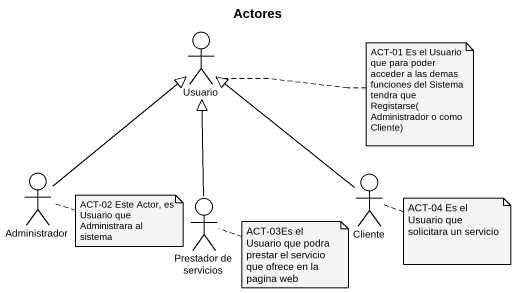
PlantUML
@startuml
title Actores
actor Usuario
actor Administrador
actor Cliente
actor "Prestador de servicios" as Prestador_de_servicios
Administrador -up-|> Usuario
Cliente -up-|> Usuario
Prestador_de_servicios -up-|> Usuario
note right of Usuario : ACT-01 Es el Usuario que para poder acceder a las demas funciones del Sistema tendra que Registarse(Administrador o como Cliente)
note right of Administrador : ACT-02 Este Actor, es Usuario que Administrara al sistema
note right of Prestador_de_servicios : ACT-03Es el Usuario que podra prestar el servicio que ofrece en la pagina web
note right of Cliente : ACT-04 Es el Usuario que solicitara un servicio
@enduml
